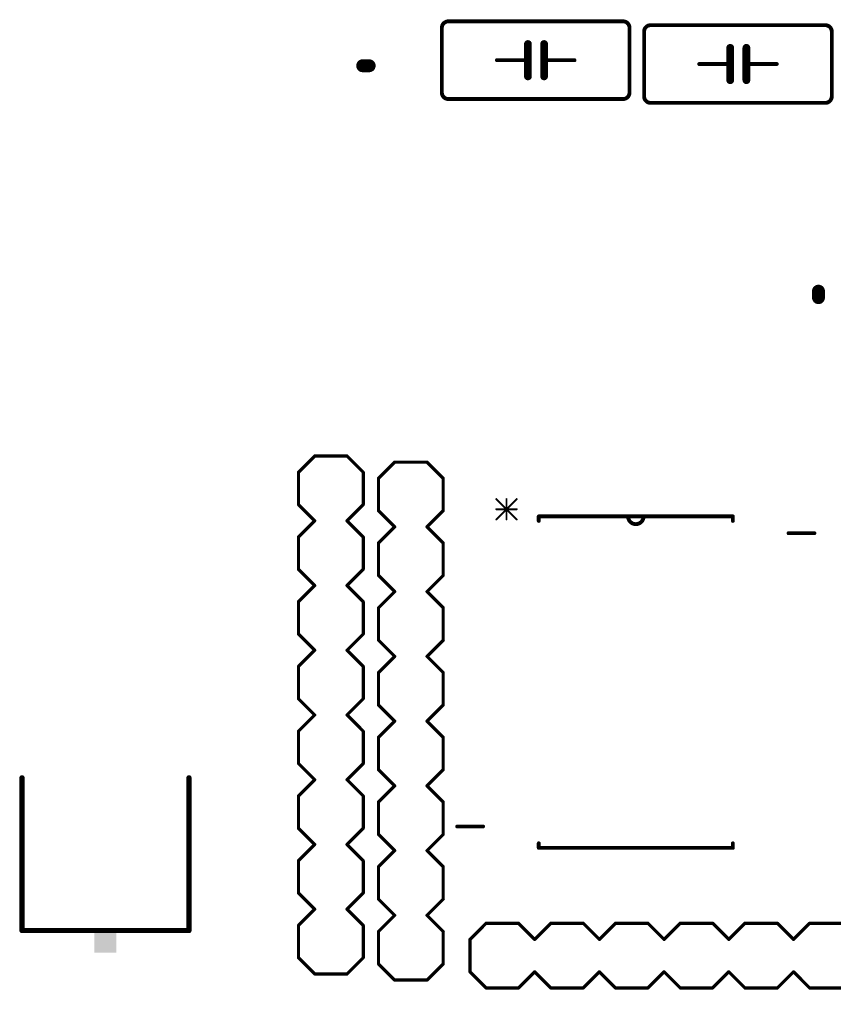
# Model space of a CAD drawing. Extents: x -10.7 to 50.4, y 0.1 to 38.2.
# Drawn here: x -10.72 to 21.28, y 0.1 to 38.16 of the extents above; entities that cross this region are included whole.
import ezdxf

# ---------------------------------------------------------------- set-up
doc = ezdxf.new("R2010")
doc.units = 0
doc.layers.add('21', color=251, linetype='CONTINUOUS')

# ---------------------------------------------------------------- blocks, each defined once
blk = doc.blocks.new('RECT')
blk.add_solid([(-0.5, -0.5), (0.5, -0.5), (-0.5, 0.5), (0.5, 0.5)])

msp = doc.modelspace()

# ---------------------------------------------------------------- linework, layer by layer
at = {"layer": '21'}
for points, const_width in [([(6.121, 38.084, 0.4142), (5.867, 37.83)], 0.1524), ([(6.121, 38.1221, 1), (6.121, 38.0459)], 0.0762), ([(6.121, 38.0459, 1), (6.121, 38.1221)], 0.0762), ([(13.233, 37.83, 0.4142), (12.979, 38.084)], 0.1524), ([(12.979, 38.1221, 1), (12.979, 38.0459)], 0.0762), ([(12.979, 38.0459, 1), (12.979, 38.1221)], 0.0762), ([(5.9051, 37.83, 1), (5.8289, 37.83)], 0.0762), ([(5.8289, 37.83, 1), (5.9051, 37.83)], 0.0762), ([(13.2711, 37.83, 1), (13.1949, 37.83)], 0.0762), ([(13.1949, 37.83, 1), (13.2711, 37.83)], 0.0762), ([(14.061, 37.934, 0.4142), (13.807, 37.68)], 0.1524), ([(13.8451, 37.68, 1), (13.7689, 37.68)], 0.0762), ([(13.7689, 37.68, 1), (13.8451, 37.68)], 0.0762), ([(14.061, 37.9721, 1), (14.061, 37.8959)], 0.0762), ([(14.061, 37.8959, 1), (14.061, 37.9721)], 0.0762), ([(21.173, 37.68, 0.4142), (20.919, 37.934)], 0.1524), ([(20.919, 37.9721, 1), (20.919, 37.8959)], 0.0762), ([(20.919, 37.8959, 1), (20.919, 37.9721)], 0.0762), ([(21.2111, 37.68, 1), (21.1349, 37.68)], 0.0762), ([(21.1349, 37.68, 1), (21.2111, 37.68)], 0.0762), ([(9.3214, 37.195, 1), (9.169, 37.195)], 0.1524), ([(9.9564, 37.195, 1), (9.804, 37.195)], 0.1524), ([(17.2614, 37.045, 1), (17.109, 37.045)], 0.1524), ([(17.8964, 37.045, 1), (17.744, 37.045)], 0.1524), ([(2.7593, 36.4688, 1), (2.7593, 36.2148)], 0.254), ([(3.0133, 36.2148, 1), (3.0133, 36.4688)], 0.254), ([(8.026, 36.5981, 1), (8.026, 36.5219)], 0.0762), ([(9.3214, 36.56, 1), (9.169, 36.56)], 0.1524), ([(9.169, 36.56, 1), (9.3214, 36.56)], 0.1524), ([(9.2452, 36.5219, 1), (9.2452, 36.5981)], 0.0762), ([(9.9564, 36.56, 1), (9.804, 36.56)], 0.1524), ([(9.804, 36.56, 1), (9.9564, 36.56)], 0.1524), ([(9.8802, 36.5981, 1), (9.8802, 36.5219)], 0.0762), ([(11.074, 36.5219, 1), (11.074, 36.5981)], 0.0762), ([(17.2614, 36.41, 1), (17.109, 36.41)], 0.1524), ([(17.8964, 36.41, 1), (17.744, 36.41)], 0.1524), ([(15.966, 36.4481, 1), (15.966, 36.3719)], 0.0762), ([(17.109, 36.41, 1), (17.2614, 36.41)], 0.1524), ([(17.1852, 36.3719, 1), (17.1852, 36.4481)], 0.0762), ([(17.744, 36.41, 1), (17.8964, 36.41)], 0.1524), ([(17.8202, 36.4481, 1), (17.8202, 36.3719)], 0.0762), ([(19.014, 36.3719, 1), (19.014, 36.4481)], 0.0762), ([(9.169, 35.925, 1), (9.3214, 35.925)], 0.1524), ([(9.804, 35.925, 1), (9.9564, 35.925)], 0.1524), ([(17.109, 35.775, 1), (17.2614, 35.775)], 0.1524), ([(17.744, 35.775, 1), (17.8964, 35.775)], 0.1524), ([(5.867, 35.29, 0.4142), (6.121, 35.036)], 0.1524), ([(5.9051, 35.29, 1), (5.8289, 35.29)], 0.0762), ([(5.8289, 35.29, 1), (5.9051, 35.29)], 0.0762), ([(6.121, 35.0741, 1), (6.121, 34.9979)], 0.0762), ([(6.121, 34.9979, 1), (6.121, 35.0741)], 0.0762), ([(12.979, 35.036, 0.4142), (13.233, 35.29)], 0.1524), ([(12.979, 35.0741, 1), (12.979, 34.9979)], 0.0762), ([(12.979, 34.9979, 1), (12.979, 35.0741)], 0.0762), ([(13.2711, 35.29, 1), (13.1949, 35.29)], 0.0762), ([(13.1949, 35.29, 1), (13.2711, 35.29)], 0.0762), ([(13.807, 35.14, 0.4142), (14.061, 34.886)], 0.1524), ([(13.8451, 35.14, 1), (13.7689, 35.14)], 0.0762), ([(13.7689, 35.14, 1), (13.8451, 35.14)], 0.0762), ([(20.919, 34.886, 0.4142), (21.173, 35.14)], 0.1524), ([(21.2111, 35.14, 1), (21.1349, 35.14)], 0.0762), ([(21.1349, 35.14, 1), (21.2111, 35.14)], 0.0762), ([(14.061, 34.9241, 1), (14.061, 34.8479)], 0.0762), ([(14.061, 34.8479, 1), (14.061, 34.9241)], 0.0762), ([(20.919, 34.9241, 1), (20.919, 34.8479)], 0.0762), ([(20.919, 34.8479, 1), (20.919, 34.9241)], 0.0762), ([(20.777, 27.497, 1), (20.523, 27.497)], 0.254), ([(20.523, 27.243, 1), (20.777, 27.243)], 0.254), ([(0.875, 21.0617, 1), (0.875, 20.9983)], 0.0635), ([(0.8975, 21.0075, 1), (0.8525, 21.0525)], 0.0635), ([(2.1675, 21.0525, 1), (2.1225, 21.0075)], 0.0635), ([(2.145, 20.9983, 1), (2.145, 21.0617)], 0.0635), ([(4.015, 20.8218, 1), (4.015, 20.7583)], 0.0635), ([(4.0375, 20.7675, 1), (3.9925, 20.8125)], 0.0635), ([(5.3075, 20.8125, 1), (5.2625, 20.7675)], 0.0635), ([(5.285, 20.7583, 1), (5.285, 20.8218)], 0.0635), ([(0.2175, 20.4175, 1), (0.2625, 20.3725)], 0.0635), ([(0.2718, 20.395, 1), (0.2083, 20.395)], 0.0635), ([(2.8118, 20.395, 1), (2.7483, 20.395)], 0.0635), ([(2.7575, 20.3725, 1), (2.8025, 20.4175)], 0.0635), ([(3.3575, 20.1775, 1), (3.4025, 20.1325)], 0.0635), ([(3.4118, 20.155, 1), (3.3483, 20.155)], 0.0635), ([(5.9517, 20.155, 1), (5.8883, 20.155)], 0.0635), ([(5.8975, 20.1325, 1), (5.9425, 20.1775)], 0.0635), ([(0.2625, 19.1475, 1), (0.2175, 19.1025)], 0.0635), ([(0.2083, 19.125, 1), (0.2718, 19.125)], 0.0635), ([(2.7483, 19.125, 1), (2.8118, 19.125)], 0.0635), ([(2.8025, 19.1025, 1), (2.7575, 19.1475)], 0.0635), ([(8.0198, 19.3541, 1), (7.9928, 19.3271)], 0.0381), ([(8.4236, 19.3406, 1), (8.3855, 19.3406)], 0.0381), ([(8.8163, 19.3271, 1), (8.7894, 19.3541)], 0.0381), ([(3.4025, 18.9075, 1), (3.3575, 18.8625)], 0.0635), ([(3.3483, 18.885, 1), (3.4118, 18.885)], 0.0635), ([(5.8883, 18.885, 1), (5.9517, 18.885)], 0.0635), ([(5.9425, 18.8625, 1), (5.8975, 18.9075)], 0.0635), ([(8.0063, 18.9614, 1), (8.0063, 18.9233)], 0.0381), ([(8.8028, 18.9233, 1), (8.8028, 18.9614)], 0.0381), ([(9.67, 18.7005, 1), (9.67, 18.6243)], 0.0762), ([(9.7081, 18.6624, 1), (9.6319, 18.6624)], 0.0762), ([(13.1752, 18.7005, 1), (13.1752, 18.6243)], 0.0762), ([(13.1752, 18.6624, 1), (13.7848, 18.6624)], 0.1524), ([(13.2133, 18.6624, 1), (13.1371, 18.6624)], 0.0762), ([(13.1752, 18.6243, 1), (13.1752, 18.7005)], 0.0762), ([(13.7848, 18.7005, 1), (13.7848, 18.6243)], 0.0762), ([(13.8229, 18.6624, 1), (13.7467, 18.6624)], 0.0762), ([(13.7848, 18.6243, 1), (13.7848, 18.7005)], 0.0762), ([(17.3281, 18.6624, 1), (17.2519, 18.6624)], 0.0762), ([(17.29, 18.6243, 1), (17.29, 18.7005)], 0.0762), ([(0.8975, 18.4675, 1), (0.8525, 18.5125)], 0.0635), ([(0.8525, 18.4675, 1), (0.8975, 18.5125)], 0.0635), ([(2.1675, 18.5125, 1), (2.1225, 18.4675)], 0.0635), ([(2.1225, 18.5125, 1), (2.1675, 18.4675)], 0.0635), ([(4.0375, 18.2275, 1), (3.9925, 18.2725)], 0.0635), ([(3.9925, 18.2275, 1), (4.0375, 18.2725)], 0.0635), ([(5.3075, 18.2725, 1), (5.2625, 18.2275)], 0.0635), ([(5.2625, 18.2725, 1), (5.3075, 18.2275)], 0.0635), ([(7.9928, 18.5575, 1), (8.0198, 18.5306)], 0.0381), ([(8.3855, 18.544, 1), (8.4236, 18.544)], 0.0381), ([(8.7894, 18.5306, 1), (8.8163, 18.5575)], 0.0381), ([(9.6319, 18.4846, 1), (9.7081, 18.4846)], 0.0762), ([(17.2519, 18.4846, 1), (17.3281, 18.4846)], 0.0762), ([(0.2175, 17.8775, 1), (0.2625, 17.8325)], 0.0635), ([(0.2718, 17.855, 1), (0.2083, 17.855)], 0.0635), ([(2.8118, 17.855, 1), (2.7483, 17.855)], 0.0635), ([(2.7575, 17.8325, 1), (2.8025, 17.8775)], 0.0635), ([(19.4744, 18.0401, 1), (19.4744, 17.9639)], 0.0762), ([(20.4904, 17.9639, 1), (20.4904, 18.0401)], 0.0762), ([(3.3575, 17.6375, 1), (3.4025, 17.5925)], 0.0635), ([(3.4118, 17.615, 1), (3.3483, 17.615)], 0.0635), ([(5.9517, 17.615, 1), (5.8883, 17.615)], 0.0635), ([(5.8975, 17.5925, 1), (5.9425, 17.6375)], 0.0635), ([(0.2625, 16.6075, 1), (0.2175, 16.5625)], 0.0635), ([(0.2083, 16.585, 1), (0.2718, 16.585)], 0.0635), ([(2.7483, 16.585, 1), (2.8118, 16.585)], 0.0635), ([(2.8025, 16.5625, 1), (2.7575, 16.6075)], 0.0635), ([(3.4025, 16.3675, 1), (3.3575, 16.3225)], 0.0635), ([(3.3483, 16.345, 1), (3.4118, 16.345)], 0.0635), ([(5.8883, 16.345, 1), (5.9517, 16.345)], 0.0635), ([(5.9425, 16.3225, 1), (5.8975, 16.3675)], 0.0635), ([(0.8525, 15.9275, 1), (0.8975, 15.9725)], 0.0635), ([(0.8975, 15.9275, 1), (0.8525, 15.9725)], 0.0635), ([(2.1675, 15.9725, 1), (2.1225, 15.9275)], 0.0635), ([(2.1225, 15.9725, 1), (2.1675, 15.9275)], 0.0635), ([(4.0375, 15.6875, 1), (3.9925, 15.7325)], 0.0635), ([(3.9925, 15.6875, 1), (4.0375, 15.7325)], 0.0635), ([(5.3075, 15.7325, 1), (5.2625, 15.6875)], 0.0635), ([(5.2625, 15.7325, 1), (5.3075, 15.6875)], 0.0635), ([(0.2175, 15.3375, 1), (0.2625, 15.2925)], 0.0635), ([(0.2718, 15.315, 1), (0.2083, 15.315)], 0.0635), ([(2.8118, 15.315, 1), (2.7483, 15.315)], 0.0635), ([(2.7575, 15.2925, 1), (2.8025, 15.3375)], 0.0635), ([(3.3575, 15.0975, 1), (3.4025, 15.0525)], 0.0635), ([(3.4118, 15.075, 1), (3.3483, 15.075)], 0.0635), ([(5.9517, 15.075, 1), (5.8883, 15.075)], 0.0635), ([(5.8975, 15.0525, 1), (5.9425, 15.0975)], 0.0635), ([(0.2625, 14.0675, 1), (0.2175, 14.0225)], 0.0635), ([(2.8025, 14.0225, 1), (2.7575, 14.0675)], 0.0635), ([(0.2083, 14.045, 1), (0.2718, 14.045)], 0.0635), ([(2.7483, 14.045, 1), (2.8118, 14.045)], 0.0635), ([(3.4025, 13.8275, 1), (3.3575, 13.7825)], 0.0635), ([(3.3483, 13.805, 1), (3.4118, 13.805)], 0.0635), ([(5.8883, 13.805, 1), (5.9517, 13.805)], 0.0635), ([(5.9425, 13.7825, 1), (5.8975, 13.8275)], 0.0635), ([(0.8975, 13.3875, 1), (0.8525, 13.4325)], 0.0635), ([(0.8525, 13.3875, 1), (0.8975, 13.4325)], 0.0635), ([(2.1675, 13.4325, 1), (2.1225, 13.3875)], 0.0635), ([(2.1225, 13.4325, 1), (2.1675, 13.3875)], 0.0635), ([(4.0375, 13.1475, 1), (3.9925, 13.1925)], 0.0635), ([(3.9925, 13.1475, 1), (4.0375, 13.1925)], 0.0635), ([(5.3075, 13.1925, 1), (5.2625, 13.1475)], 0.0635), ([(5.2625, 13.1925, 1), (5.3075, 13.1475)], 0.0635), ([(0.2175, 12.7975, 1), (0.2625, 12.7525)], 0.0635), ([(0.2718, 12.775, 1), (0.2083, 12.775)], 0.0635), ([(2.8118, 12.775, 1), (2.7483, 12.775)], 0.0635), ([(2.7575, 12.7525, 1), (2.8025, 12.7975)], 0.0635), ([(3.3575, 12.5575, 1), (3.4025, 12.5125)], 0.0635), ([(3.4118, 12.535, 1), (3.3483, 12.535)], 0.0635), ([(5.9517, 12.535, 1), (5.8883, 12.535)], 0.0635), ([(5.8975, 12.5125, 1), (5.9425, 12.5575)], 0.0635), ([(0.2625, 11.5275, 1), (0.2175, 11.4825)], 0.0635), ([(0.2083, 11.505, 1), (0.2718, 11.505)], 0.0635), ([(2.7483, 11.505, 1), (2.8118, 11.505)], 0.0635), ([(2.8025, 11.4825, 1), (2.7575, 11.5275)], 0.0635), ([(3.4025, 11.2875, 1), (3.3575, 11.2425)], 0.0635), ([(3.3483, 11.265, 1), (3.4118, 11.265)], 0.0635), ([(5.8883, 11.265, 1), (5.9517, 11.265)], 0.0635), ([(5.9425, 11.2425, 1), (5.8975, 11.2875)], 0.0635), ([(0.8975, 10.8475, 1), (0.8525, 10.8925)], 0.0635), ([(0.8525, 10.8475, 1), (0.8975, 10.8925)], 0.0635), ([(2.1675, 10.8925, 1), (2.1225, 10.8475)], 0.0635), ([(2.1225, 10.8925, 1), (2.1675, 10.8475)], 0.0635), ([(3.9925, 10.6075, 1), (4.0375, 10.6525)], 0.0635), ([(4.0375, 10.6075, 1), (3.9925, 10.6525)], 0.0635), ([(5.3075, 10.6525, 1), (5.2625, 10.6075)], 0.0635), ([(5.2625, 10.6525, 1), (5.3075, 10.6075)], 0.0635), ([(0.2175, 10.2575, 1), (0.2625, 10.2125)], 0.0635), ([(0.2718, 10.235, 1), (0.2083, 10.235)], 0.0635), ([(2.8118, 10.235, 1), (2.7483, 10.235)], 0.0635), ([(2.7575, 10.2125, 1), (2.8025, 10.2575)], 0.0635), ([(3.3575, 10.0175, 1), (3.4025, 9.9725)], 0.0635), ([(3.4118, 9.995, 1), (3.3483, 9.995)], 0.0635), ([(5.9517, 9.995, 1), (5.8883, 9.995)], 0.0635), ([(5.8975, 9.9725, 1), (5.9425, 10.0175)], 0.0635), ([(0.2625, 8.9875, 1), (0.2175, 8.9425)], 0.0635), ([(0.2083, 8.965, 1), (0.2718, 8.965)], 0.0635), ([(2.7483, 8.965, 1), (2.8118, 8.965)], 0.0635), ([(2.8025, 8.9425, 1), (2.7575, 8.9875)], 0.0635), ([(3.4025, 8.7475, 1), (3.3575, 8.7025)], 0.0635), ([(3.3483, 8.725, 1), (3.4118, 8.725)], 0.0635), ([(5.8883, 8.725, 1), (5.9517, 8.725)], 0.0635), ([(5.9425, 8.7025, 1), (5.8975, 8.7475)], 0.0635), ([(-10.5635, 8.4073, 1), (-10.6651, 8.4073)], 0.1016), ([(-4.0103, 8.4073, 1), (-4.1119, 8.4073)], 0.1016), ([(0.8525, 8.3075, 1), (0.8975, 8.3525)], 0.0635), ([(0.8975, 8.3075, 1), (0.8525, 8.3525)], 0.0635), ([(2.1675, 8.3525, 1), (2.1225, 8.3075)], 0.0635), ([(2.1225, 8.3525, 1), (2.1675, 8.3075)], 0.0635), ([(3.9925, 8.0675, 1), (4.0375, 8.1125)], 0.0635), ([(4.0375, 8.0675, 1), (3.9925, 8.1125)], 0.0635), ([(5.3075, 8.1125, 1), (5.2625, 8.0675)], 0.0635), ([(5.2625, 8.1125, 1), (5.3075, 8.0675)], 0.0635), ([(0.2175, 7.7175, 1), (0.2625, 7.6725)], 0.0635), ([(0.2718, 7.695, 1), (0.2083, 7.695)], 0.0635), ([(2.8118, 7.695, 1), (2.7483, 7.695)], 0.0635), ([(2.7575, 7.6725, 1), (2.8025, 7.7175)], 0.0635), ([(3.3575, 7.4775, 1), (3.4025, 7.4325)], 0.0635), ([(3.4118, 7.455, 1), (3.3483, 7.455)], 0.0635), ([(5.9517, 7.455, 1), (5.8883, 7.455)], 0.0635), ([(5.8975, 7.4325, 1), (5.9425, 7.4775)], 0.0635), ([(0.2625, 6.4475, 1), (0.2175, 6.4025)], 0.0635), ([(2.8025, 6.4025, 1), (2.7575, 6.4475)], 0.0635), ([(6.4696, 6.5339, 1), (6.4696, 6.4577)], 0.0762), ([(7.4856, 6.4577, 1), (7.4856, 6.5339)], 0.0762), ([(0.2083, 6.425, 1), (0.2718, 6.425)], 0.0635), ([(2.7483, 6.425, 1), (2.8118, 6.425)], 0.0635), ([(3.4025, 6.2075, 1), (3.3575, 6.1625)], 0.0635), ([(3.3483, 6.185, 1), (3.4118, 6.185)], 0.0635), ([(5.8883, 6.185, 1), (5.9517, 6.185)], 0.0635), ([(5.9425, 6.1625, 1), (5.8975, 6.2075)], 0.0635), ([(0.8975, 5.7675, 1), (0.8525, 5.8125)], 0.0635), ([(0.8525, 5.7675, 1), (0.8975, 5.8125)], 0.0635), ([(2.1675, 5.8125, 1), (2.1225, 5.7675)], 0.0635), ([(2.1225, 5.8125, 1), (2.1675, 5.7675)], 0.0635), ([(9.7081, 5.8354, 1), (9.6319, 5.8354)], 0.0762), ([(9.67, 5.6957, 1), (9.67, 5.6195)], 0.0762), ([(17.3281, 5.8354, 1), (17.2519, 5.8354)], 0.0762), ([(17.29, 5.6195, 1), (17.29, 5.6957)], 0.0762), ([(4.0375, 5.5275, 1), (3.9925, 5.5725)], 0.0635), ([(3.9925, 5.5275, 1), (4.0375, 5.5725)], 0.0635), ([(5.3075, 5.5725, 1), (5.2625, 5.5275)], 0.0635), ([(5.2625, 5.5725, 1), (5.3075, 5.5275)], 0.0635), ([(9.6319, 5.6576, 1), (9.7081, 5.6576)], 0.0762), ([(17.2519, 5.6576, 1), (17.3281, 5.6576)], 0.0762), ([(0.2175, 5.1775, 1), (0.2625, 5.1325)], 0.0635), ([(0.2718, 5.155, 1), (0.2083, 5.155)], 0.0635), ([(2.8118, 5.155, 1), (2.7483, 5.155)], 0.0635), ([(2.7575, 5.1325, 1), (2.8025, 5.1775)], 0.0635), ([(3.3575, 4.9375, 1), (3.4025, 4.8925)], 0.0635), ([(3.4118, 4.915, 1), (3.3483, 4.915)], 0.0635), ([(5.9517, 4.915, 1), (5.8883, 4.915)], 0.0635), ([(5.8975, 4.8925, 1), (5.9425, 4.9375)], 0.0635), ([(0.2625, 3.9075, 1), (0.2175, 3.8625)], 0.0635), ([(0.2083, 3.885, 1), (0.2718, 3.885)], 0.0635), ([(2.7483, 3.885, 1), (2.8118, 3.885)], 0.0635), ([(2.8025, 3.8625, 1), (2.7575, 3.9075)], 0.0635), ([(3.4025, 3.6675, 1), (3.3575, 3.6225)], 0.0635), ([(3.3483, 3.645, 1), (3.4118, 3.645)], 0.0635), ([(5.8883, 3.645, 1), (5.9517, 3.645)], 0.0635), ([(5.9425, 3.6225, 1), (5.8975, 3.6675)], 0.0635), ([(0.8975, 3.2275, 1), (0.8525, 3.2725)], 0.0635), ([(0.8525, 3.2275, 1), (0.8975, 3.2725)], 0.0635), ([(2.1675, 3.2725, 1), (2.1225, 3.2275)], 0.0635), ([(2.1225, 3.2725, 1), (2.1675, 3.2275)], 0.0635), ([(4.0375, 2.9875, 1), (3.9925, 3.0325)], 0.0635), ([(3.9925, 2.9875, 1), (4.0375, 3.0325)], 0.0635), ([(5.3075, 3.0325, 1), (5.2625, 2.9875)], 0.0635), ([(5.2625, 3.0325, 1), (5.3075, 2.9875)], 0.0635), ([(0.2175, 2.6375, 1), (0.2625, 2.5925)], 0.0635), ([(0.2718, 2.615, 1), (0.2083, 2.615)], 0.0635), ([(2.8118, 2.615, 1), (2.7483, 2.615)], 0.0635), ([(2.7575, 2.5925, 1), (2.8025, 2.6375)], 0.0635), ([(7.605, 2.7318, 1), (7.605, 2.6683)], 0.0635), ([(7.6275, 2.6775, 1), (7.5825, 2.7225)], 0.0635), ([(8.8975, 2.7225, 1), (8.8525, 2.6775)], 0.0635), ([(8.875, 2.6683, 1), (8.875, 2.7318)], 0.0635), ([(10.145, 2.7318, 1), (10.145, 2.6683)], 0.0635), ([(10.1675, 2.6775, 1), (10.1225, 2.7225)], 0.0635), ([(11.4375, 2.7225, 1), (11.3925, 2.6775)], 0.0635), ([(11.415, 2.6683, 1), (11.415, 2.7318)], 0.0635), ([(12.685, 2.7318, 1), (12.685, 2.6683)], 0.0635), ([(12.7075, 2.6775, 1), (12.6625, 2.7225)], 0.0635), ([(13.9775, 2.7225, 1), (13.9325, 2.6775)], 0.0635), ([(13.955, 2.6683, 1), (13.955, 2.7318)], 0.0635), ([(15.225, 2.7318, 1), (15.225, 2.6683)], 0.0635), ([(15.2475, 2.6775, 1), (15.2025, 2.7225)], 0.0635), ([(16.5175, 2.7225, 1), (16.4725, 2.6775)], 0.0635), ([(16.495, 2.6683, 1), (16.495, 2.7318)], 0.0635), ([(17.765, 2.7318, 1), (17.765, 2.6683)], 0.0635), ([(17.7875, 2.6775, 1), (17.7425, 2.7225)], 0.0635), ([(19.0575, 2.7225, 1), (19.0125, 2.6775)], 0.0635), ([(19.035, 2.6683, 1), (19.035, 2.7318)], 0.0635), ([(20.305, 2.7318, 1), (20.305, 2.6683)], 0.0635), ([(20.3275, 2.6775, 1), (20.2825, 2.7225)], 0.0635), ([(-10.6147, 2.4637, 1), (-10.6147, 2.3621)], 0.1016), ([(-10.6655, 2.4129, 1), (-10.5639, 2.4129)], 0.1016), ([(-4.1115, 2.4129, 1), (-4.0099, 2.4129)], 0.1016), ([(-4.0607, 2.3621, 1), (-4.0607, 2.4637)], 0.1016), ([(3.3575, 2.3975, 1), (3.4025, 2.3525)], 0.0635), ([(3.4118, 2.375, 1), (3.3483, 2.375)], 0.0635), ([(5.9517, 2.375, 1), (5.8883, 2.375)], 0.0635), ([(5.8975, 2.3525, 1), (5.9425, 2.3975)], 0.0635), ([(6.9475, 2.0875, 1), (6.9925, 2.0425)], 0.0635), ([(7.0018, 2.065, 1), (6.9383, 2.065)], 0.0635), ([(9.4875, 2.0875, 1), (9.5325, 2.0425)], 0.0635), ([(9.4875, 2.0425, 1), (9.5325, 2.0875)], 0.0635), ([(12.0275, 2.0875, 1), (12.0725, 2.0425)], 0.0635), ([(12.0275, 2.0425, 1), (12.0725, 2.0875)], 0.0635), ([(14.5675, 2.0875, 1), (14.6125, 2.0425)], 0.0635), ([(14.5675, 2.0425, 1), (14.6125, 2.0875)], 0.0635), ([(17.1075, 2.0875, 1), (17.1525, 2.0425)], 0.0635), ([(17.1075, 2.0425, 1), (17.1525, 2.0875)], 0.0635), ([(19.6475, 2.0875, 1), (19.6925, 2.0425)], 0.0635), ([(19.6475, 2.0425, 1), (19.6925, 2.0875)], 0.0635), ([(0.2625, 1.3675, 1), (0.2175, 1.3225)], 0.0635), ([(0.2083, 1.345, 1), (0.2718, 1.345)], 0.0635), ([(2.7483, 1.345, 1), (2.8118, 1.345)], 0.0635), ([(2.8025, 1.3225, 1), (2.7575, 1.3675)], 0.0635), ([(3.4025, 1.1275, 1), (3.3575, 1.0825)], 0.0635), ([(5.9425, 1.0825, 1), (5.8975, 1.1275)], 0.0635), ([(0.875, 0.7418, 1), (0.875, 0.6783)], 0.0635), ([(0.8525, 0.6875, 1), (0.8975, 0.7325)], 0.0635), ([(2.1225, 0.7325, 1), (2.1675, 0.6875)], 0.0635), ([(2.145, 0.6783, 1), (2.145, 0.7418)], 0.0635), ([(3.3483, 1.105, 1), (3.4118, 1.105)], 0.0635), ([(5.8883, 1.105, 1), (5.9517, 1.105)], 0.0635), ([(6.9925, 0.8175, 1), (6.9475, 0.7725)], 0.0635), ([(6.9383, 0.795, 1), (7.0018, 0.795)], 0.0635), ([(9.5325, 0.8175, 1), (9.4875, 0.7725)], 0.0635), ([(9.5325, 0.7725, 1), (9.4875, 0.8175)], 0.0635), ([(12.0725, 0.8175, 1), (12.0275, 0.7725)], 0.0635), ([(12.0725, 0.7725, 1), (12.0275, 0.8175)], 0.0635), ([(14.6125, 0.8175, 1), (14.5675, 0.7725)], 0.0635), ([(14.6125, 0.7725, 1), (14.5675, 0.8175)], 0.0635), ([(17.1525, 0.8175, 1), (17.1075, 0.7725)], 0.0635), ([(17.1525, 0.7725, 1), (17.1075, 0.8175)], 0.0635), ([(19.6925, 0.8175, 1), (19.6475, 0.7725)], 0.0635), ([(19.6925, 0.7725, 1), (19.6475, 0.8175)], 0.0635), ([(4.015, 0.5018, 1), (4.015, 0.4383)], 0.0635), ([(3.9925, 0.4475, 1), (4.0375, 0.4925)], 0.0635), ([(5.2625, 0.4925, 1), (5.3075, 0.4475)], 0.0635), ([(5.285, 0.4383, 1), (5.285, 0.5018)], 0.0635), ([(7.605, 0.1918, 1), (7.605, 0.1283)], 0.0635), ([(7.5825, 0.1375, 1), (7.6275, 0.1825)], 0.0635), ([(8.8525, 0.1825, 1), (8.8975, 0.1375)], 0.0635), ([(8.875, 0.1283, 1), (8.875, 0.1918)], 0.0635), ([(10.145, 0.1918, 1), (10.145, 0.1283)], 0.0635), ([(10.1225, 0.1375, 1), (10.1675, 0.1825)], 0.0635), ([(11.3925, 0.1825, 1), (11.4375, 0.1375)], 0.0635), ([(11.415, 0.1283, 1), (11.415, 0.1918)], 0.0635), ([(12.685, 0.1918, 1), (12.685, 0.1283)], 0.0635), ([(12.6625, 0.1375, 1), (12.7075, 0.1825)], 0.0635), ([(13.9325, 0.1825, 1), (13.9775, 0.1375)], 0.0635), ([(13.955, 0.1283, 1), (13.955, 0.1918)], 0.0635), ([(15.225, 0.1918, 1), (15.225, 0.1283)], 0.0635), ([(15.2025, 0.1375, 1), (15.2475, 0.1825)], 0.0635), ([(16.4725, 0.1825, 1), (16.5175, 0.1375)], 0.0635), ([(16.495, 0.1283, 1), (16.495, 0.1918)], 0.0635), ([(17.765, 0.1918, 1), (17.765, 0.1283)], 0.0635), ([(17.7425, 0.1375, 1), (17.7875, 0.1825)], 0.0635), ([(19.0125, 0.1825, 1), (19.0575, 0.1375)], 0.0635), ([(19.035, 0.1283, 1), (19.035, 0.1918)], 0.0635), ([(20.305, 0.1918, 1), (20.305, 0.1283)], 0.0635), ([(20.2825, 0.1375, 1), (20.3275, 0.1825)], 0.0635)]:
    msp.add_lwpolyline(points, format="xyb", dxfattribs=dict(at, const_width=const_width))
for points, const_width in [([(12.979, 38.084), (6.121, 38.084)], 0.1524), ([(5.867, 37.83), (5.867, 35.29)], 0.1524), ([(13.233, 35.29), (13.233, 37.83)], 0.1524), ([(13.807, 37.68), (13.807, 35.14)], 0.1524), ([(20.919, 37.934), (14.061, 37.934)], 0.1524), ([(21.173, 35.14), (21.173, 37.68)], 0.1524), ([(9.2452, 37.195), (9.2452, 36.56)], 0.3048), ([(9.8802, 37.195), (9.8802, 36.56)], 0.3048), ([(17.1852, 37.045), (17.1852, 36.41)], 0.3048), ([(17.8202, 37.045), (17.8202, 36.41)], 0.3048), ([(2.7593, 36.3418), (3.0133, 36.3418)], 0.508), ([(9.2452, 36.56), (8.026, 36.56)], 0.1524), ([(9.2452, 36.56), (9.2452, 35.925)], 0.3048), ([(9.8802, 36.56), (9.8802, 35.925)], 0.3048), ([(9.8802, 36.56), (11.074, 36.56)], 0.1524), ([(17.1852, 36.41), (17.1852, 35.775)], 0.3048), ([(17.8202, 36.41), (17.8202, 35.775)], 0.3048), ([(17.1852, 36.41), (15.966, 36.41)], 0.1524), ([(17.8202, 36.41), (19.014, 36.41)], 0.1524), ([(6.121, 35.036), (12.979, 35.036)], 0.1524), ([(14.061, 34.886), (20.919, 34.886)], 0.1524), ([(20.65, 27.497), (20.65, 27.243)], 0.508), ([(0.24, 20.395), (0.875, 21.03)], 0.127), ([(0.875, 21.03), (2.145, 21.03)], 0.127), ([(2.145, 21.03), (2.78, 20.395)], 0.127), ([(3.38, 20.155), (4.015, 20.79)], 0.127), ([(4.015, 20.79), (5.285, 20.79)], 0.127), ([(5.285, 20.79), (5.92, 20.155)], 0.127), ([(0.24, 19.125), (0.24, 20.395)], 0.127), ([(2.78, 20.395), (2.78, 19.125)], 0.127), ([(3.38, 18.885), (3.38, 20.155)], 0.127), ([(5.92, 20.155), (5.92, 18.885)], 0.127), ([(0.875, 18.49), (0.24, 19.125)], 0.127), ([(2.78, 19.125), (2.145, 18.49)], 0.127), ([(8.0063, 19.3406), (8.8028, 18.544)], 0.0762), ([(8.0063, 18.544), (8.8028, 19.3406)], 0.0762), ([(8.4046, 18.544), (8.4046, 19.3406)], 0.0762), ([(4.015, 18.25), (3.38, 18.885)], 0.127), ([(5.92, 18.885), (5.285, 18.25)], 0.127), ([(8.0063, 18.9423), (8.8028, 18.9423)], 0.0762), ([(13.1752, 18.6624), (9.67, 18.6624)], 0.1524), ([(9.67, 18.6624), (9.67, 18.4846)], 0.1524), ([(13.7848, 18.6624), (13.1752, 18.6624)], 0.1524), ([(17.29, 18.6624), (13.7848, 18.6624)], 0.1524), ([(17.29, 18.4846), (17.29, 18.6624)], 0.1524), ([(0.24, 17.855), (0.875, 18.49)], 0.127), ([(2.145, 18.49), (2.78, 17.855)], 0.127), ([(3.38, 17.615), (4.015, 18.25)], 0.127), ([(5.285, 18.25), (5.92, 17.615)], 0.127), ([(0.24, 16.585), (0.24, 17.855)], 0.127), ([(2.78, 17.855), (2.78, 16.585)], 0.127), ([(20.4904, 18.002), (19.4744, 18.002)], 0.1524), ([(3.38, 16.345), (3.38, 17.615)], 0.127), ([(5.92, 17.615), (5.92, 16.345)], 0.127), ([(0.875, 15.95), (0.24, 16.585)], 0.127), ([(2.78, 16.585), (2.145, 15.95)], 0.127), ([(4.015, 15.71), (3.38, 16.345)], 0.127), ([(5.92, 16.345), (5.285, 15.71)], 0.127), ([(0.24, 15.315), (0.875, 15.95)], 0.127), ([(2.145, 15.95), (2.78, 15.315)], 0.127), ([(3.38, 15.075), (4.015, 15.71)], 0.127), ([(5.285, 15.71), (5.92, 15.075)], 0.127), ([(0.24, 14.045), (0.24, 15.315)], 0.127), ([(2.78, 15.315), (2.78, 14.045)], 0.127), ([(3.38, 13.805), (3.38, 15.075)], 0.127), ([(5.92, 15.075), (5.92, 13.805)], 0.127), ([(0.875, 13.41), (0.24, 14.045)], 0.127), ([(2.78, 14.045), (2.145, 13.41)], 0.127), ([(4.015, 13.17), (3.38, 13.805)], 0.127), ([(5.92, 13.805), (5.285, 13.17)], 0.127), ([(0.24, 12.775), (0.875, 13.41)], 0.127), ([(2.145, 13.41), (2.78, 12.775)], 0.127), ([(3.38, 12.535), (4.015, 13.17)], 0.127), ([(5.285, 13.17), (5.92, 12.535)], 0.127), ([(0.24, 11.505), (0.24, 12.775)], 0.127), ([(2.78, 12.775), (2.78, 11.505)], 0.127), ([(3.38, 11.265), (3.38, 12.535)], 0.127), ([(5.92, 12.535), (5.92, 11.265)], 0.127), ([(0.875, 10.87), (0.24, 11.505)], 0.127), ([(2.78, 11.505), (2.145, 10.87)], 0.127), ([(4.015, 10.63), (3.38, 11.265)], 0.127), ([(5.92, 11.265), (5.285, 10.63)], 0.127), ([(0.24, 10.235), (0.875, 10.87)], 0.127), ([(2.145, 10.87), (2.78, 10.235)], 0.127), ([(3.38, 9.995), (4.015, 10.63)], 0.127), ([(5.285, 10.63), (5.92, 9.995)], 0.127), ([(0.24, 8.965), (0.24, 10.235)], 0.127), ([(2.78, 10.235), (2.78, 8.965)], 0.127), ([(3.38, 8.725), (3.38, 9.995)], 0.127), ([(5.92, 9.995), (5.92, 8.725)], 0.127), ([(0.875, 8.33), (0.24, 8.965)], 0.127), ([(2.78, 8.965), (2.145, 8.33)], 0.127), ([(4.015, 8.09), (3.38, 8.725)], 0.127), ([(5.92, 8.725), (5.285, 8.09)], 0.127), ([(-10.6147, 2.4129), (-10.6143, 8.4073)], 0.2032), ([(-4.0611, 8.4073), (-4.0607, 2.4129)], 0.2032), ([(0.24, 7.695), (0.875, 8.33)], 0.127), ([(2.145, 8.33), (2.78, 7.695)], 0.127), ([(3.38, 7.455), (4.015, 8.09)], 0.127), ([(5.285, 8.09), (5.92, 7.455)], 0.127), ([(0.24, 6.425), (0.24, 7.695)], 0.127), ([(2.78, 7.695), (2.78, 6.425)], 0.127), ([(3.38, 6.185), (3.38, 7.455)], 0.127), ([(5.92, 7.455), (5.92, 6.185)], 0.127), ([(0.875, 5.79), (0.24, 6.425)], 0.127), ([(2.78, 6.425), (2.145, 5.79)], 0.127), ([(7.4856, 6.4958), (6.4696, 6.4958)], 0.1524), ([(4.015, 5.55), (3.38, 6.185)], 0.127), ([(5.92, 6.185), (5.285, 5.55)], 0.127), ([(0.24, 5.155), (0.875, 5.79)], 0.127), ([(2.145, 5.79), (2.78, 5.155)], 0.127), ([(9.67, 5.8354), (9.67, 5.6576)], 0.1524), ([(9.67, 5.6576), (17.29, 5.6576)], 0.1524), ([(17.29, 5.6576), (17.29, 5.8354)], 0.1524), ([(3.38, 4.915), (4.015, 5.55)], 0.127), ([(5.285, 5.55), (5.92, 4.915)], 0.127), ([(0.24, 3.885), (0.24, 5.155)], 0.127), ([(2.78, 5.155), (2.78, 3.885)], 0.127), ([(3.38, 3.645), (3.38, 4.915)], 0.127), ([(5.92, 4.915), (5.92, 3.645)], 0.127), ([(0.875, 3.25), (0.24, 3.885)], 0.127), ([(2.78, 3.885), (2.145, 3.25)], 0.127), ([(4.015, 3.01), (3.38, 3.645)], 0.127), ([(5.92, 3.645), (5.285, 3.01)], 0.127), ([(0.24, 2.615), (0.875, 3.25)], 0.127), ([(2.145, 3.25), (2.78, 2.615)], 0.127), ([(3.38, 2.375), (4.015, 3.01)], 0.127), ([(5.285, 3.01), (5.92, 2.375)], 0.127), ([(0.24, 1.345), (0.24, 2.615)], 0.127), ([(2.78, 2.615), (2.78, 1.345)], 0.127), ([(6.97, 2.065), (7.605, 2.7)], 0.127), ([(7.605, 2.7), (8.875, 2.7)], 0.127), ([(8.875, 2.7), (9.51, 2.065)], 0.127), ([(9.51, 2.065), (10.145, 2.7)], 0.127), ([(10.145, 2.7), (11.415, 2.7)], 0.127), ([(11.415, 2.7), (12.05, 2.065)], 0.127), ([(12.05, 2.065), (12.685, 2.7)], 0.127), ([(12.685, 2.7), (13.955, 2.7)], 0.127), ([(13.955, 2.7), (14.59, 2.065)], 0.127), ([(14.59, 2.065), (15.225, 2.7)], 0.127), ([(15.225, 2.7), (16.495, 2.7)], 0.127), ([(16.495, 2.7), (17.13, 2.065)], 0.127), ([(17.13, 2.065), (17.765, 2.7)], 0.127), ([(17.765, 2.7), (19.035, 2.7)], 0.127), ([(19.035, 2.7), (19.67, 2.065)], 0.127), ([(19.67, 2.065), (20.305, 2.7)], 0.127), ([(20.305, 2.7), (21.575, 2.7)], 0.127), ([(-4.0607, 2.4129), (-10.6147, 2.4129)], 0.2032), ([(3.38, 1.105), (3.38, 2.375)], 0.127), ([(5.92, 2.375), (5.92, 1.105)], 0.127), ([(6.97, 0.795), (6.97, 2.065)], 0.127), ([(0.875, 0.71), (0.24, 1.345)], 0.127), ([(2.78, 1.345), (2.145, 0.71)], 0.127), ([(4.015, 0.47), (3.38, 1.105)], 0.127), ([(5.92, 1.105), (5.285, 0.47)], 0.127), ([(2.145, 0.71), (0.875, 0.71)], 0.127), ([(7.605, 0.16), (6.97, 0.795)], 0.127), ([(9.51, 0.795), (8.875, 0.16)], 0.127), ([(10.145, 0.16), (9.51, 0.795)], 0.127), ([(12.05, 0.795), (11.415, 0.16)], 0.127), ([(12.685, 0.16), (12.05, 0.795)], 0.127), ([(14.59, 0.795), (13.955, 0.16)], 0.127), ([(15.225, 0.16), (14.59, 0.795)], 0.127), ([(17.13, 0.795), (16.495, 0.16)], 0.127), ([(17.765, 0.16), (17.13, 0.795)], 0.127), ([(19.67, 0.795), (19.035, 0.16)], 0.127), ([(20.305, 0.16), (19.67, 0.795)], 0.127), ([(5.285, 0.47), (4.015, 0.47)], 0.127), ([(8.875, 0.16), (7.605, 0.16)], 0.127), ([(11.415, 0.16), (10.145, 0.16)], 0.127), ([(13.955, 0.16), (12.685, 0.16)], 0.127), ([(16.495, 0.16), (15.225, 0.16)], 0.127), ([(19.035, 0.16), (17.765, 0.16)], 0.127), ([(21.575, 0.16), (20.305, 0.16)], 0.127)]:
    msp.add_lwpolyline(points, dxfattribs=dict(at, const_width=const_width))

# ---------------------------------------------------------------- block references
at = {"layer": '21', "xscale": 0.8636, "yscale": 0.762}
msp.add_blockref('RECT', (-7.3377, 1.9303), dxfattribs=at)

doc.saveas('drawing.dxf')
